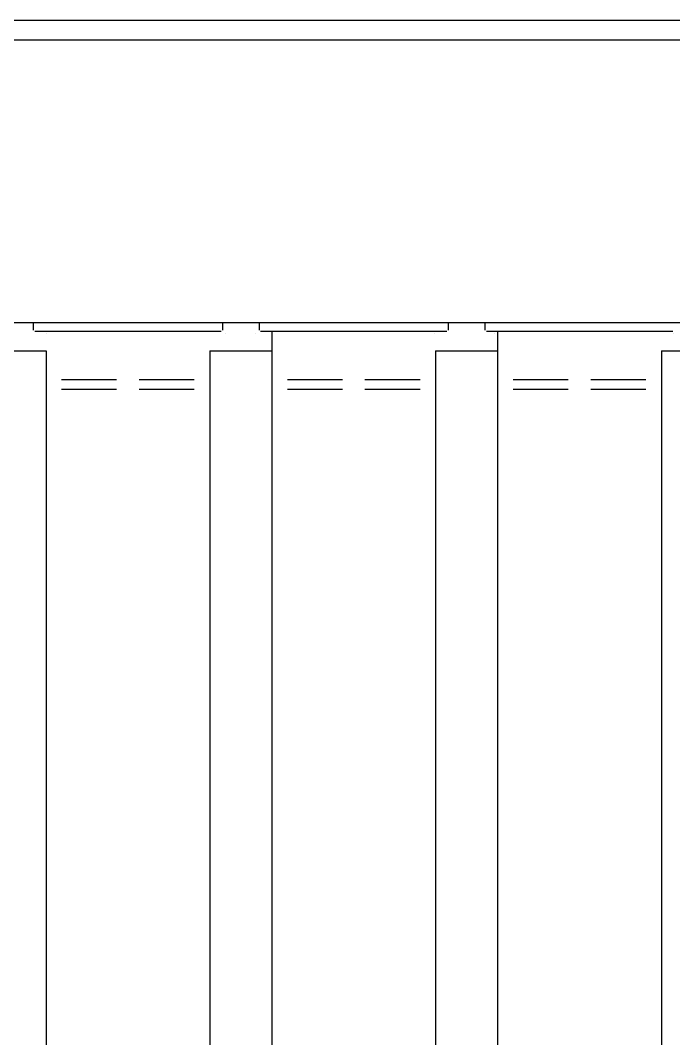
# Model space of a CAD drawing. Extents: x -84241 to 2571207, y -257021 to 1687411.
# Drawn here: x 35554.7 to 35786.2, y -12097.2 to -11736.6 of the extents above; entities that cross this region are included whole.
import ezdxf

# ---------------------------------------------------------------- set-up
doc = ezdxf.new("R2010")
doc.units = 0
doc.header["$LTSCALE"] = 1000
doc.layers.get('0').update_dxf_attribs({"linetype": 'CONTINUOUS'})
doc.layers.add('W-WSUP-EQPM', color=40, linetype='CONTINUOUS')

# ---------------------------------------------------------------- blocks, each defined once
blk = doc.blocks.new('*U359')
at = {"color": 8, "linetype": 'Continuous'}
for p, q in [((1470016.34, 3477072.33), (1468676.34, 3477072.33)), ((1470018.34, 3477065.33), (1468676.34, 3477065.33)), ((1468676.34, 3476965.33), (1469895.34, 3476965.33)), ((1469272.84, 3476965.33), (1469272.84, 3476962.63)), ((1469339.84, 3476965.33), (1469339.84, 3476962.63)), ((1469352.84, 3476965.33), (1469352.84, 3476962.63)), ((1469419.84, 3476965.33), (1469419.84, 3476962.63)), ((1469432.84, 3476965.33), (1469432.84, 3476962.63)), ((1469306.34, 3476962.13), (1469273.34, 3476962.13)), ((1469277.43, 3476961.36), (1469277.43, 3476961.36)), ((1469277.43, 3476961.36), (1469277.43, 3476961.36)), ((1469277.43, 3476961.36), (1469277.43, 3476961.36)), ((1469277.43, 3476961.36), (1469277.43, 3476961.36)), ((1469277.43, 3476961.36), (1469277.43, 3476961.36)), ((1469277.43, 3476961.36), (1469277.43, 3476961.36)), ((1469277.43, 3476961.36), (1469277.43, 3476961.36)), ((1469277.43, 3476961.36), (1469277.43, 3476961.36)), ((1469277.43, 3476961.36), (1469277.43, 3476961.36)), ((1469277.43, 3476961.36), (1469277.43, 3476961.36)), ((1469277.43, 3476961.36), (1469277.43, 3476961.36)), ((1469277.43, 3476961.36), (1469277.43, 3476961.36)), ((1469277.43, 3476961.36), (1469277.43, 3476961.36)), ((1469277.43, 3476961.36), (1469277.43, 3476961.36)), ((1469277.43, 3476961.36), (1469277.43, 3476961.36)), ((1469277.43, 3476961.36), (1469277.43, 3476961.36)), ((1469277.43, 3476961.36), (1469277.43, 3476961.36)), ((1469277.43, 3476961.36), (1469277.43, 3476961.36)), ((1469277.43, 3476961.36), (1469277.43, 3476961.36)), ((1469277.43, 3476961.36), (1469277.43, 3476961.36)), ((1469277.43, 3476961.36), (1469277.43, 3476961.36)), ((1469277.43, 3476961.36), (1469277.43, 3476961.36)), ((1469277.43, 3476961.36), (1469277.43, 3476961.36)), ((1469277.43, 3476961.36), (1469277.43, 3476961.36)), ((1469277.43, 3476961.36), (1469277.43, 3476961.36)), ((1469277.43, 3476961.36), (1469277.43, 3476961.36)), ((1469277.43, 3476961.36), (1469277.43, 3476961.36)), ((1469277.43, 3476961.36), (1469277.43, 3476961.36)), ((1469277.43, 3476961.36), (1469277.43, 3476961.36)), ((1469277.43, 3476961.36), (1469277.43, 3476961.36)), ((1469277.43, 3476961.36), (1469277.43, 3476961.36)), ((1469277.43, 3476961.36), (1469277.43, 3476961.36)), ((1469277.43, 3476961.36), (1469277.43, 3476961.36)), ((1469277.43, 3476961.36), (1469277.43, 3476961.36)), ((1469277.43, 3476961.36), (1469277.43, 3476961.36)), ((1469277.43, 3476961.36), (1469277.43, 3476961.36)), ((1469277.43, 3476961.36), (1469277.43, 3476961.36)), ((1469277.43, 3476961.36), (1469277.43, 3476961.36)), ((1469277.43, 3476961.36), (1469277.43, 3476961.36)), ((1469277.43, 3476961.36), (1469277.43, 3476961.36)), ((1469277.43, 3476961.36), (1469277.43, 3476961.36)), ((1469277.43, 3476961.36), (1469277.43, 3476961.36)), ((1469277.43, 3476961.36), (1469277.43, 3476961.36)), ((1469277.43, 3476961.36), (1469277.43, 3476961.36)), ((1469277.43, 3476961.36), (1469277.43, 3476961.36)), ((1469277.43, 3476961.36), (1469277.43, 3476961.36)), ((1469277.43, 3476961.36), (1469277.43, 3476961.36)), ((1469277.43, 3476961.36), (1469277.43, 3476961.36)), ((1469277.43, 3476961.36), (1469277.43, 3476961.36)), ((1469277.43, 3476961.36), (1469277.43, 3476961.36)), ((1469277.43, 3476961.36), (1469277.43, 3476961.36)), ((1469277.43, 3476961.36), (1469277.43, 3476961.36)), ((1469277.43, 3476961.36), (1469277.43, 3476961.36)), ((1469277.43, 3476961.36), (1469277.43, 3476961.36)), ((1469277.43, 3476961.36), (1469277.43, 3476961.36)), ((1469277.43, 3476961.36), (1469277.43, 3476961.36)), ((1469277.43, 3476961.36), (1469277.43, 3476961.36)), ((1469277.43, 3476961.36), (1469277.43, 3476961.36)), ((1469277.43, 3476961.36), (1469277.43, 3476961.36)), ((1469277.43, 3476961.36), (1469277.43, 3476961.36)), ((1469277.43, 3476961.36), (1469277.43, 3476961.36)), ((1469277.43, 3476961.36), (1469277.43, 3476961.36)), ((1469277.43, 3476961.36), (1469277.43, 3476961.36)), ((1469277.43, 3476961.36), (1469277.43, 3476961.36)), ((1469277.43, 3476961.36), (1469277.43, 3476961.36)), ((1469277.43, 3476961.36), (1469277.43, 3476961.36)), ((1469277.43, 3476961.36), (1469277.43, 3476961.36)), ((1469277.43, 3476961.36), (1469277.43, 3476961.36)), ((1469277.43, 3476961.36), (1469277.43, 3476961.36)), ((1469277.43, 3476961.36), (1469277.43, 3476961.36)), ((1469277.43, 3476961.36), (1469277.43, 3476961.36)), ((1469277.43, 3476961.36), (1469277.43, 3476961.36)), ((1469277.43, 3476961.36), (1469277.43, 3476961.36)), ((1469277.43, 3476961.36), (1469277.43, 3476961.36)), ((1469277.43, 3476961.36), (1469277.43, 3476961.36)), ((1469277.43, 3476961.36), (1469277.43, 3476961.36)), ((1469277.43, 3476961.36), (1469277.43, 3476961.36)), ((1469277.43, 3476961.36), (1469277.43, 3476961.36)), ((1469277.43, 3476961.36), (1469277.43, 3476961.36)), ((1469277.43, 3476961.36), (1469277.43, 3476961.36)), ((1469277.43, 3476961.36), (1469277.43, 3476961.36)), ((1469277.43, 3476961.36), (1469277.43, 3476961.36)), ((1469277.43, 3476961.36), (1469277.43, 3476961.36)), ((1469277.43, 3476961.36), (1469277.43, 3476961.36)), ((1469277.43, 3476961.36), (1469277.43, 3476961.36)), ((1469277.43, 3476961.36), (1469277.43, 3476961.36)), ((1469277.43, 3476961.36), (1469277.43, 3476961.36)), ((1469277.43, 3476961.36), (1469277.43, 3476961.36)), ((1469277.43, 3476961.36), (1469277.43, 3476961.36)), ((1469277.43, 3476961.36), (1469277.43, 3476961.36)), ((1469277.43, 3476961.36), (1469277.43, 3476961.36)), ((1469277.43, 3476961.36), (1469277.43, 3476961.36)), ((1469277.43, 3476961.36), (1469277.43, 3476961.36)), ((1469277.43, 3476961.36), (1469277.43, 3476961.36)), ((1469277.43, 3476961.36), (1469277.43, 3476961.36)), ((1469277.43, 3476961.36), (1469277.43, 3476961.36)), ((1469277.43, 3476961.36), (1469277.43, 3476961.36)), ((1469277.43, 3476961.36), (1469277.43, 3476961.36)), ((1469277.43, 3476961.36), (1469277.43, 3476961.36)), ((1469277.43, 3476961.36), (1469277.43, 3476961.36)), ((1469277.43, 3476961.36), (1469277.43, 3476961.36)), ((1469277.43, 3476961.36), (1469277.43, 3476961.36)), ((1469277.43, 3476961.36), (1469277.43, 3476961.36)), ((1469277.43, 3476961.36), (1469277.43, 3476961.36)), ((1469277.43, 3476961.36), (1469277.43, 3476961.36)), ((1469277.43, 3476961.36), (1469277.43, 3476961.36)), ((1469277.43, 3476961.36), (1469277.43, 3476961.36)), ((1469277.43, 3476961.36), (1469277.43, 3476961.36)), ((1469277.43, 3476961.36), (1469277.43, 3476961.36)), ((1469277.43, 3476961.36), (1469277.43, 3476961.36)), ((1469277.43, 3476961.36), (1469277.43, 3476961.36)), ((1469277.43, 3476961.36), (1469277.43, 3476961.36)), ((1469277.43, 3476961.36), (1469277.43, 3476961.36)), ((1469277.43, 3476961.36), (1469277.43, 3476961.36)), ((1469277.43, 3476961.36), (1469277.43, 3476961.36)), ((1469277.43, 3476961.36), (1469277.43, 3476961.36)), ((1469277.43, 3476961.36), (1469277.43, 3476961.36)), ((1469277.43, 3476961.36), (1469277.43, 3476961.36)), ((1469277.43, 3476961.36), (1469277.43, 3476961.36)), ((1469277.43, 3476961.36), (1469277.43, 3476961.36)), ((1469277.43, 3476961.36), (1469277.43, 3476961.36)), ((1469277.43, 3476961.36), (1469277.43, 3476961.36)), ((1469277.43, 3476961.36), (1469277.43, 3476961.36)), ((1469277.43, 3476961.36), (1469277.43, 3476961.36)), ((1469277.43, 3476961.36), (1469277.43, 3476961.36)), ((1469277.43, 3476961.36), (1469277.43, 3476961.36)), ((1469277.43, 3476961.36), (1469277.43, 3476961.36)), ((1469277.43, 3476961.36), (1469277.43, 3476961.36)), ((1469339.34, 3476962.13), (1469306.34, 3476962.13)), ((1469340.89, 3476961.36), (1469340.89, 3476961.36)), ((1469340.89, 3476961.36), (1469340.89, 3476961.36)), ((1469340.89, 3476961.36), (1469340.89, 3476961.36)), ((1469340.89, 3476961.36), (1469340.89, 3476961.36)), ((1469340.89, 3476961.36), (1469340.89, 3476961.36)), ((1469340.89, 3476961.36), (1469340.89, 3476961.36)), ((1469340.89, 3476961.36), (1469340.89, 3476961.36)), ((1469340.89, 3476961.36), (1469340.89, 3476961.36)), ((1469340.89, 3476961.36), (1469340.89, 3476961.36)), ((1469340.89, 3476961.36), (1469340.89, 3476961.36)), ((1469340.89, 3476961.36), (1469340.89, 3476961.36)), ((1469340.89, 3476961.36), (1469340.89, 3476961.36)), ((1469340.89, 3476961.36), (1469340.89, 3476961.36)), ((1469340.89, 3476961.36), (1469340.89, 3476961.36)), ((1469340.89, 3476961.36), (1469340.89, 3476961.36)), ((1469340.89, 3476961.36), (1469340.89, 3476961.36)), ((1469340.89, 3476961.36), (1469340.89, 3476961.36)), ((1469340.89, 3476961.36), (1469340.89, 3476961.36)), ((1469340.89, 3476961.36), (1469340.89, 3476961.36)), ((1469340.89, 3476961.36), (1469340.89, 3476961.36)), ((1469340.89, 3476961.36), (1469340.89, 3476961.36)), ((1469340.89, 3476961.36), (1469340.89, 3476961.36)), ((1469340.89, 3476961.36), (1469340.89, 3476961.36)), ((1469340.89, 3476961.36), (1469340.89, 3476961.36)), ((1469340.89, 3476961.36), (1469340.89, 3476961.36)), ((1469340.89, 3476961.36), (1469340.89, 3476961.36)), ((1469340.89, 3476961.36), (1469340.89, 3476961.36)), ((1469340.89, 3476961.36), (1469340.89, 3476961.36)), ((1469340.89, 3476961.36), (1469340.89, 3476961.36)), ((1469340.89, 3476961.36), (1469340.89, 3476961.36)), ((1469340.89, 3476961.36), (1469340.89, 3476961.36)), ((1469340.89, 3476961.36), (1469340.89, 3476961.36)), ((1469340.89, 3476961.36), (1469340.89, 3476961.36)), ((1469340.89, 3476961.36), (1469340.89, 3476961.36)), ((1469340.89, 3476961.36), (1469340.89, 3476961.36)), ((1469340.89, 3476961.36), (1469340.89, 3476961.36)), ((1469340.89, 3476961.36), (1469340.89, 3476961.36)), ((1469340.89, 3476961.36), (1469340.89, 3476961.36)), ((1469340.89, 3476961.36), (1469340.89, 3476961.36)), ((1469340.89, 3476961.36), (1469340.89, 3476961.36)), ((1469340.89, 3476961.36), (1469340.89, 3476961.36)), ((1469340.89, 3476961.36), (1469340.89, 3476961.36)), ((1469340.89, 3476961.36), (1469340.89, 3476961.36)), ((1469340.89, 3476961.36), (1469340.89, 3476961.36)), ((1469340.89, 3476961.36), (1469340.89, 3476961.36)), ((1469340.89, 3476961.36), (1469340.89, 3476961.36)), ((1469340.89, 3476961.36), (1469340.89, 3476961.36)), ((1469340.89, 3476961.36), (1469340.89, 3476961.36)), ((1469340.89, 3476961.36), (1469340.89, 3476961.36)), ((1469340.89, 3476961.36), (1469340.89, 3476961.36)), ((1469340.89, 3476961.36), (1469340.89, 3476961.36)), ((1469340.89, 3476961.36), (1469340.89, 3476961.36)), ((1469340.89, 3476961.36), (1469340.89, 3476961.36)), ((1469340.89, 3476961.36), (1469340.89, 3476961.36)), ((1469340.89, 3476961.36), (1469340.89, 3476961.36)), ((1469340.89, 3476961.36), (1469340.89, 3476961.36)), ((1469340.89, 3476961.36), (1469340.89, 3476961.36)), ((1469340.89, 3476961.36), (1469340.89, 3476961.36)), ((1469340.89, 3476961.36), (1469340.89, 3476961.36)), ((1469340.89, 3476961.36), (1469340.89, 3476961.36)), ((1469340.89, 3476961.36), (1469340.89, 3476961.36)), ((1469340.89, 3476961.36), (1469340.89, 3476961.36)), ((1469340.89, 3476961.36), (1469340.89, 3476961.36)), ((1469340.89, 3476961.36), (1469340.89, 3476961.36)), ((1469340.89, 3476961.36), (1469340.89, 3476961.36)), ((1469340.89, 3476961.36), (1469340.89, 3476961.36)), ((1469340.89, 3476961.36), (1469340.89, 3476961.36)), ((1469340.89, 3476961.36), (1469340.89, 3476961.36)), ((1469340.89, 3476961.36), (1469340.89, 3476961.36)), ((1469340.89, 3476961.36), (1469340.89, 3476961.36)), ((1469340.89, 3476961.36), (1469340.89, 3476961.36)), ((1469340.89, 3476961.36), (1469340.89, 3476961.36)), ((1469340.89, 3476961.36), (1469340.89, 3476961.36)), ((1469340.89, 3476961.36), (1469340.89, 3476961.36)), ((1469340.89, 3476961.36), (1469340.89, 3476961.36)), ((1469340.89, 3476961.36), (1469340.89, 3476961.36)), ((1469340.89, 3476961.36), (1469340.89, 3476961.36)), ((1469340.89, 3476961.36), (1469340.89, 3476961.36)), ((1469340.89, 3476961.36), (1469340.89, 3476961.36)), ((1469340.89, 3476961.36), (1469340.89, 3476961.36)), ((1469340.89, 3476961.36), (1469340.89, 3476961.36)), ((1469340.89, 3476961.36), (1469340.89, 3476961.36)), ((1469340.89, 3476961.36), (1469340.89, 3476961.36)), ((1469340.89, 3476961.36), (1469340.89, 3476961.36)), ((1469340.89, 3476961.36), (1469340.89, 3476961.36)), ((1469340.89, 3476961.36), (1469340.89, 3476961.36)), ((1469340.89, 3476961.36), (1469340.89, 3476961.36)), ((1469340.89, 3476961.36), (1469340.89, 3476961.36)), ((1469340.89, 3476961.36), (1469340.89, 3476961.36)), ((1469340.89, 3476961.36), (1469340.89, 3476961.36)), ((1469340.89, 3476961.36), (1469340.89, 3476961.36)), ((1469340.89, 3476961.36), (1469340.89, 3476961.36)), ((1469340.89, 3476961.36), (1469340.89, 3476961.36)), ((1469340.89, 3476961.36), (1469340.89, 3476961.36)), ((1469340.89, 3476961.36), (1469340.89, 3476961.36)), ((1469340.89, 3476961.36), (1469340.89, 3476961.36)), ((1469340.89, 3476961.36), (1469340.89, 3476961.36)), ((1469340.89, 3476961.36), (1469340.89, 3476961.36)), ((1469340.89, 3476961.36), (1469340.89, 3476961.36)), ((1469340.89, 3476961.36), (1469340.89, 3476961.36)), ((1469340.89, 3476961.36), (1469340.89, 3476961.36)), ((1469340.89, 3476961.36), (1469340.89, 3476961.36)), ((1469340.89, 3476961.36), (1469340.89, 3476961.36)), ((1469340.89, 3476961.36), (1469340.89, 3476961.36)), ((1469340.89, 3476961.36), (1469340.89, 3476961.36)), ((1469340.89, 3476961.36), (1469340.89, 3476961.36)), ((1469340.89, 3476961.36), (1469340.89, 3476961.36)), ((1469340.89, 3476961.36), (1469340.89, 3476961.36)), ((1469340.89, 3476961.36), (1469340.89, 3476961.36)), ((1469340.89, 3476961.36), (1469340.89, 3476961.36)), ((1469340.89, 3476961.36), (1469340.89, 3476961.36)), ((1469340.89, 3476961.36), (1469340.89, 3476961.36)), ((1469340.89, 3476961.36), (1469340.89, 3476961.36)), ((1469340.89, 3476961.36), (1469340.89, 3476961.36)), ((1469340.89, 3476961.36), (1469340.89, 3476961.36)), ((1469340.89, 3476961.36), (1469340.89, 3476961.36)), ((1469340.89, 3476961.36), (1469340.89, 3476961.36)), ((1469340.89, 3476961.36), (1469340.89, 3476961.36)), ((1469340.89, 3476961.36), (1469340.89, 3476961.36)), ((1469340.89, 3476961.36), (1469340.89, 3476961.36)), ((1469340.89, 3476961.36), (1469340.89, 3476961.36)), ((1469340.89, 3476961.36), (1469340.89, 3476961.36)), ((1469340.89, 3476961.36), (1469340.89, 3476961.36)), ((1469340.89, 3476961.36), (1469340.89, 3476961.36)), ((1469340.89, 3476961.36), (1469340.89, 3476961.36)), ((1469340.89, 3476961.36), (1469340.89, 3476961.36)), ((1469340.89, 3476961.36), (1469340.89, 3476961.36)), ((1469340.89, 3476961.36), (1469340.89, 3476961.36)), ((1469351.47, 3476961.36), (1469351.47, 3476961.36)), ((1469351.47, 3476961.36), (1469351.47, 3476961.36)), ((1469351.47, 3476961.36), (1469351.47, 3476961.36)), ((1469351.47, 3476961.36), (1469351.47, 3476961.36)), ((1469351.47, 3476961.36), (1469351.47, 3476961.36)), ((1469351.47, 3476961.36), (1469351.47, 3476961.36)), ((1469351.47, 3476961.36), (1469351.47, 3476961.36)), ((1469351.47, 3476961.36), (1469351.47, 3476961.36)), ((1469351.47, 3476961.36), (1469351.47, 3476961.36)), ((1469351.47, 3476961.36), (1469351.47, 3476961.36)), ((1469351.47, 3476961.36), (1469351.47, 3476961.36)), ((1469351.47, 3476961.36), (1469351.47, 3476961.36)), ((1469351.47, 3476961.36), (1469351.47, 3476961.36)), ((1469351.47, 3476961.36), (1469351.47, 3476961.36)), ((1469351.47, 3476961.36), (1469351.47, 3476961.36)), ((1469351.47, 3476961.36), (1469351.47, 3476961.36)), ((1469351.47, 3476961.36), (1469351.47, 3476961.36)), ((1469351.47, 3476961.36), (1469351.47, 3476961.36)), ((1469351.47, 3476961.36), (1469351.47, 3476961.36)), ((1469351.47, 3476961.36), (1469351.47, 3476961.36)), ((1469351.47, 3476961.36), (1469351.47, 3476961.36)), ((1469351.47, 3476961.36), (1469351.47, 3476961.36)), ((1469351.47, 3476961.36), (1469351.47, 3476961.36)), ((1469351.47, 3476961.36), (1469351.47, 3476961.36)), ((1469351.47, 3476961.36), (1469351.47, 3476961.36)), ((1469351.47, 3476961.36), (1469351.47, 3476961.36)), ((1469351.47, 3476961.36), (1469351.47, 3476961.36)), ((1469351.47, 3476961.36), (1469351.47, 3476961.36)), ((1469351.47, 3476961.36), (1469351.47, 3476961.36)), ((1469351.47, 3476961.36), (1469351.47, 3476961.36)), ((1469351.47, 3476961.36), (1469351.47, 3476961.36)), ((1469351.47, 3476961.36), (1469351.47, 3476961.36)), ((1469351.47, 3476961.36), (1469351.47, 3476961.36)), ((1469351.47, 3476961.36), (1469351.47, 3476961.36)), ((1469351.47, 3476961.36), (1469351.47, 3476961.36)), ((1469351.47, 3476961.36), (1469351.47, 3476961.36)), ((1469351.47, 3476961.36), (1469351.47, 3476961.36)), ((1469351.47, 3476961.36), (1469351.47, 3476961.36)), ((1469351.47, 3476961.36), (1469351.47, 3476961.36)), ((1469351.47, 3476961.36), (1469351.47, 3476961.36)), ((1469351.47, 3476961.36), (1469351.47, 3476961.36)), ((1469351.47, 3476961.36), (1469351.47, 3476961.36)), ((1469351.47, 3476961.36), (1469351.47, 3476961.36)), ((1469351.47, 3476961.36), (1469351.47, 3476961.36)), ((1469351.47, 3476961.36), (1469351.47, 3476961.36)), ((1469351.47, 3476961.36), (1469351.47, 3476961.36)), ((1469351.47, 3476961.36), (1469351.47, 3476961.36)), ((1469351.47, 3476961.36), (1469351.47, 3476961.36)), ((1469351.47, 3476961.36), (1469351.47, 3476961.36)), ((1469351.47, 3476961.36), (1469351.47, 3476961.36)), ((1469351.47, 3476961.36), (1469351.47, 3476961.36)), ((1469351.47, 3476961.36), (1469351.47, 3476961.36)), ((1469351.47, 3476961.36), (1469351.47, 3476961.36)), ((1469351.47, 3476961.36), (1469351.47, 3476961.36)), ((1469351.47, 3476961.36), (1469351.47, 3476961.36)), ((1469351.47, 3476961.36), (1469351.47, 3476961.36)), ((1469351.47, 3476961.36), (1469351.47, 3476961.36)), ((1469351.47, 3476961.36), (1469351.47, 3476961.36)), ((1469351.47, 3476961.36), (1469351.47, 3476961.36)), ((1469351.47, 3476961.36), (1469351.47, 3476961.36)), ((1469351.47, 3476961.36), (1469351.47, 3476961.36)), ((1469351.47, 3476961.36), (1469351.47, 3476961.36)), ((1469351.47, 3476961.36), (1469351.47, 3476961.36)), ((1469351.47, 3476961.36), (1469351.47, 3476961.36)), ((1469351.47, 3476961.36), (1469351.47, 3476961.36)), ((1469351.47, 3476961.36), (1469351.47, 3476961.36)), ((1469351.47, 3476961.36), (1469351.47, 3476961.36)), ((1469351.47, 3476961.36), (1469351.47, 3476961.36)), ((1469351.47, 3476961.36), (1469351.47, 3476961.36)), ((1469351.47, 3476961.36), (1469351.47, 3476961.36)), ((1469351.47, 3476961.36), (1469351.47, 3476961.36)), ((1469351.47, 3476961.36), (1469351.47, 3476961.36)), ((1469351.47, 3476961.36), (1469351.47, 3476961.36)), ((1469351.47, 3476961.36), (1469351.47, 3476961.36)), ((1469351.47, 3476961.36), (1469351.47, 3476961.36)), ((1469351.47, 3476961.36), (1469351.47, 3476961.36)), ((1469351.47, 3476961.36), (1469351.47, 3476961.36)), ((1469351.47, 3476961.36), (1469351.47, 3476961.36)), ((1469351.47, 3476961.36), (1469351.47, 3476961.36)), ((1469351.47, 3476961.36), (1469351.47, 3476961.36)), ((1469351.47, 3476961.36), (1469351.47, 3476961.36)), ((1469351.47, 3476961.36), (1469351.47, 3476961.36)), ((1469351.47, 3476961.36), (1469351.47, 3476961.36)), ((1469351.47, 3476961.36), (1469351.47, 3476961.36)), ((1469351.47, 3476961.36), (1469351.47, 3476961.36)), ((1469351.47, 3476961.36), (1469351.47, 3476961.36)), ((1469351.47, 3476961.36), (1469351.47, 3476961.36)), ((1469351.47, 3476961.36), (1469351.47, 3476961.36)), ((1469351.47, 3476961.36), (1469351.47, 3476961.36)), ((1469351.47, 3476961.36), (1469351.47, 3476961.36)), ((1469351.47, 3476961.36), (1469351.47, 3476961.36)), ((1469351.47, 3476961.36), (1469351.47, 3476961.36)), ((1469351.47, 3476961.36), (1469351.47, 3476961.36)), ((1469351.47, 3476961.36), (1469351.47, 3476961.36)), ((1469351.47, 3476961.36), (1469351.47, 3476961.36)), ((1469351.47, 3476961.36), (1469351.47, 3476961.36)), ((1469351.47, 3476961.36), (1469351.47, 3476961.36)), ((1469351.47, 3476961.36), (1469351.47, 3476961.36)), ((1469351.47, 3476961.36), (1469351.47, 3476961.36)), ((1469351.47, 3476961.36), (1469351.47, 3476961.36)), ((1469351.47, 3476961.36), (1469351.47, 3476961.36)), ((1469351.47, 3476961.36), (1469351.47, 3476961.36)), ((1469351.47, 3476961.36), (1469351.47, 3476961.36)), ((1469351.47, 3476961.36), (1469351.47, 3476961.36)), ((1469351.47, 3476961.36), (1469351.47, 3476961.36)), ((1469351.47, 3476961.36), (1469351.47, 3476961.36)), ((1469351.47, 3476961.36), (1469351.47, 3476961.36)), ((1469351.47, 3476961.36), (1469351.47, 3476961.36)), ((1469351.47, 3476961.36), (1469351.47, 3476961.36)), ((1469351.47, 3476961.36), (1469351.47, 3476961.36)), ((1469351.47, 3476961.36), (1469351.47, 3476961.36)), ((1469351.47, 3476961.36), (1469351.47, 3476961.36)), ((1469351.47, 3476961.36), (1469351.47, 3476961.36)), ((1469351.47, 3476961.36), (1469351.47, 3476961.36)), ((1469351.47, 3476961.36), (1469351.47, 3476961.36)), ((1469351.47, 3476961.36), (1469351.47, 3476961.36)), ((1469351.47, 3476961.36), (1469351.47, 3476961.36)), ((1469351.47, 3476961.36), (1469351.47, 3476961.36)), ((1469351.47, 3476961.36), (1469351.47, 3476961.36)), ((1469351.47, 3476961.36), (1469351.47, 3476961.36)), ((1469351.47, 3476961.36), (1469351.47, 3476961.36)), ((1469351.47, 3476961.36), (1469351.47, 3476961.36)), ((1469351.47, 3476961.36), (1469351.47, 3476961.36)), ((1469351.47, 3476961.36), (1469351.47, 3476961.36)), ((1469351.47, 3476961.36), (1469351.47, 3476961.36)), ((1469351.47, 3476961.36), (1469351.47, 3476961.36)), ((1469351.47, 3476961.36), (1469351.47, 3476961.36)), ((1469351.47, 3476961.36), (1469351.47, 3476961.36)), ((1469386.34, 3476962.13), (1469353.34, 3476962.13)), ((1469357.34, 3476962.13), (1469357.34, 3475194.49)), ((1469419.34, 3476962.13), (1469386.34, 3476962.13)), ((1469414.92, 3476961.36), (1469414.92, 3476961.36)), ((1469414.92, 3476961.36), (1469414.92, 3476961.36)), ((1469414.92, 3476961.36), (1469414.92, 3476961.36)), ((1469414.92, 3476961.36), (1469414.92, 3476961.36)), ((1469414.92, 3476961.36), (1469414.92, 3476961.36)), ((1469414.92, 3476961.36), (1469414.92, 3476961.36)), ((1469414.92, 3476961.36), (1469414.92, 3476961.36)), ((1469414.92, 3476961.36), (1469414.92, 3476961.36)), ((1469414.92, 3476961.36), (1469414.92, 3476961.36)), ((1469414.92, 3476961.36), (1469414.92, 3476961.36)), ((1469414.92, 3476961.36), (1469414.92, 3476961.36)), ((1469414.92, 3476961.36), (1469414.92, 3476961.36)), ((1469414.92, 3476961.36), (1469414.92, 3476961.36)), ((1469414.92, 3476961.36), (1469414.92, 3476961.36)), ((1469414.92, 3476961.36), (1469414.92, 3476961.36)), ((1469414.92, 3476961.36), (1469414.92, 3476961.36)), ((1469414.92, 3476961.36), (1469414.92, 3476961.36)), ((1469414.92, 3476961.36), (1469414.92, 3476961.36)), ((1469414.92, 3476961.36), (1469414.92, 3476961.36)), ((1469414.92, 3476961.36), (1469414.92, 3476961.36)), ((1469414.92, 3476961.36), (1469414.92, 3476961.36)), ((1469414.92, 3476961.36), (1469414.92, 3476961.36)), ((1469414.92, 3476961.36), (1469414.92, 3476961.36)), ((1469414.92, 3476961.36), (1469414.92, 3476961.36)), ((1469414.92, 3476961.36), (1469414.92, 3476961.36)), ((1469414.92, 3476961.36), (1469414.92, 3476961.36)), ((1469414.92, 3476961.36), (1469414.92, 3476961.36)), ((1469414.92, 3476961.36), (1469414.92, 3476961.36)), ((1469414.92, 3476961.36), (1469414.92, 3476961.36)), ((1469414.92, 3476961.36), (1469414.92, 3476961.36)), ((1469414.92, 3476961.36), (1469414.92, 3476961.36)), ((1469414.92, 3476961.36), (1469414.92, 3476961.36)), ((1469414.92, 3476961.36), (1469414.92, 3476961.36)), ((1469414.92, 3476961.36), (1469414.92, 3476961.36)), ((1469414.92, 3476961.36), (1469414.92, 3476961.36)), ((1469414.92, 3476961.36), (1469414.92, 3476961.36)), ((1469414.92, 3476961.36), (1469414.92, 3476961.36)), ((1469414.92, 3476961.36), (1469414.92, 3476961.36)), ((1469414.92, 3476961.36), (1469414.92, 3476961.36)), ((1469414.92, 3476961.36), (1469414.92, 3476961.36)), ((1469414.92, 3476961.36), (1469414.92, 3476961.36)), ((1469414.92, 3476961.36), (1469414.92, 3476961.36)), ((1469414.92, 3476961.36), (1469414.92, 3476961.36)), ((1469414.92, 3476961.36), (1469414.92, 3476961.36)), ((1469414.92, 3476961.36), (1469414.92, 3476961.36)), ((1469414.92, 3476961.36), (1469414.92, 3476961.36)), ((1469414.92, 3476961.36), (1469414.92, 3476961.36)), ((1469414.92, 3476961.36), (1469414.92, 3476961.36)), ((1469414.92, 3476961.36), (1469414.92, 3476961.36)), ((1469414.92, 3476961.36), (1469414.92, 3476961.36)), ((1469414.92, 3476961.36), (1469414.92, 3476961.36)), ((1469414.92, 3476961.36), (1469414.92, 3476961.36)), ((1469414.92, 3476961.36), (1469414.92, 3476961.36)), ((1469414.92, 3476961.36), (1469414.92, 3476961.36)), ((1469414.92, 3476961.36), (1469414.92, 3476961.36)), ((1469414.92, 3476961.36), (1469414.92, 3476961.36)), ((1469414.92, 3476961.36), (1469414.92, 3476961.36)), ((1469414.92, 3476961.36), (1469414.92, 3476961.36)), ((1469414.92, 3476961.36), (1469414.92, 3476961.36)), ((1469414.92, 3476961.36), (1469414.92, 3476961.36)), ((1469414.92, 3476961.36), (1469414.92, 3476961.36)), ((1469414.92, 3476961.36), (1469414.92, 3476961.36)), ((1469414.92, 3476961.36), (1469414.92, 3476961.36)), ((1469414.92, 3476961.36), (1469414.92, 3476961.36)), ((1469414.92, 3476961.36), (1469414.92, 3476961.36)), ((1469414.92, 3476961.36), (1469414.92, 3476961.36)), ((1469414.92, 3476961.36), (1469414.92, 3476961.36)), ((1469414.92, 3476961.36), (1469414.92, 3476961.36)), ((1469414.92, 3476961.36), (1469414.92, 3476961.36)), ((1469414.92, 3476961.36), (1469414.92, 3476961.36)), ((1469414.92, 3476961.36), (1469414.92, 3476961.36)), ((1469414.92, 3476961.36), (1469414.92, 3476961.36)), ((1469414.92, 3476961.36), (1469414.92, 3476961.36)), ((1469414.92, 3476961.36), (1469414.92, 3476961.36)), ((1469414.92, 3476961.36), (1469414.92, 3476961.36)), ((1469414.92, 3476961.36), (1469414.92, 3476961.36)), ((1469414.92, 3476961.36), (1469414.92, 3476961.36)), ((1469414.92, 3476961.36), (1469414.92, 3476961.36)), ((1469414.92, 3476961.36), (1469414.92, 3476961.36)), ((1469414.92, 3476961.36), (1469414.92, 3476961.36)), ((1469414.92, 3476961.36), (1469414.92, 3476961.36)), ((1469414.92, 3476961.36), (1469414.92, 3476961.36)), ((1469414.92, 3476961.36), (1469414.92, 3476961.36)), ((1469414.92, 3476961.36), (1469414.92, 3476961.36)), ((1469414.92, 3476961.36), (1469414.92, 3476961.36)), ((1469414.92, 3476961.36), (1469414.92, 3476961.36)), ((1469414.92, 3476961.36), (1469414.92, 3476961.36)), ((1469414.92, 3476961.36), (1469414.92, 3476961.36)), ((1469414.92, 3476961.36), (1469414.92, 3476961.36)), ((1469414.92, 3476961.36), (1469414.92, 3476961.36)), ((1469414.92, 3476961.36), (1469414.92, 3476961.36)), ((1469414.92, 3476961.36), (1469414.92, 3476961.36)), ((1469414.92, 3476961.36), (1469414.92, 3476961.36)), ((1469414.92, 3476961.36), (1469414.92, 3476961.36)), ((1469414.92, 3476961.36), (1469414.92, 3476961.36)), ((1469414.92, 3476961.36), (1469414.92, 3476961.36)), ((1469414.92, 3476961.36), (1469414.92, 3476961.36)), ((1469414.92, 3476961.36), (1469414.92, 3476961.36)), ((1469414.92, 3476961.36), (1469414.92, 3476961.36)), ((1469414.92, 3476961.36), (1469414.92, 3476961.36)), ((1469414.92, 3476961.36), (1469414.92, 3476961.36)), ((1469414.92, 3476961.36), (1469414.92, 3476961.36)), ((1469414.92, 3476961.36), (1469414.92, 3476961.36)), ((1469414.92, 3476961.36), (1469414.92, 3476961.36)), ((1469414.92, 3476961.36), (1469414.92, 3476961.36)), ((1469414.92, 3476961.36), (1469414.92, 3476961.36)), ((1469414.92, 3476961.36), (1469414.92, 3476961.36)), ((1469414.92, 3476961.36), (1469414.92, 3476961.36)), ((1469414.92, 3476961.36), (1469414.92, 3476961.36)), ((1469414.92, 3476961.36), (1469414.92, 3476961.36)), ((1469414.92, 3476961.36), (1469414.92, 3476961.36)), ((1469414.92, 3476961.36), (1469414.92, 3476961.36)), ((1469414.92, 3476961.36), (1469414.92, 3476961.36)), ((1469414.92, 3476961.36), (1469414.92, 3476961.36)), ((1469414.92, 3476961.36), (1469414.92, 3476961.36)), ((1469414.92, 3476961.36), (1469414.92, 3476961.36)), ((1469414.92, 3476961.36), (1469414.92, 3476961.36)), ((1469414.92, 3476961.36), (1469414.92, 3476961.36)), ((1469414.92, 3476961.36), (1469414.92, 3476961.36)), ((1469414.92, 3476961.36), (1469414.92, 3476961.36)), ((1469414.92, 3476961.36), (1469414.92, 3476961.36)), ((1469414.92, 3476961.36), (1469414.92, 3476961.36)), ((1469414.92, 3476961.36), (1469414.92, 3476961.36)), ((1469414.92, 3476961.36), (1469414.92, 3476961.36)), ((1469414.92, 3476961.36), (1469414.92, 3476961.36)), ((1469414.92, 3476961.36), (1469414.92, 3476961.36)), ((1469414.92, 3476961.36), (1469414.92, 3476961.36)), ((1469414.92, 3476961.36), (1469414.92, 3476961.36)), ((1469466.34, 3476962.13), (1469433.34, 3476962.13)), ((1469436.07, 3476961.36), (1469436.07, 3476961.36)), ((1469436.07, 3476961.36), (1469436.07, 3476961.36)), ((1469436.07, 3476961.36), (1469436.07, 3476961.36)), ((1469436.07, 3476961.36), (1469436.07, 3476961.36)), ((1469436.07, 3476961.36), (1469436.07, 3476961.36)), ((1469436.07, 3476961.36), (1469436.07, 3476961.36)), ((1469436.07, 3476961.36), (1469436.07, 3476961.36)), ((1469436.07, 3476961.36), (1469436.07, 3476961.36)), ((1469436.07, 3476961.36), (1469436.07, 3476961.36)), ((1469436.07, 3476961.36), (1469436.07, 3476961.36)), ((1469436.07, 3476961.36), (1469436.07, 3476961.36)), ((1469436.07, 3476961.36), (1469436.07, 3476961.36)), ((1469436.07, 3476961.36), (1469436.07, 3476961.36)), ((1469436.07, 3476961.36), (1469436.07, 3476961.36)), ((1469436.07, 3476961.36), (1469436.07, 3476961.36)), ((1469436.07, 3476961.36), (1469436.07, 3476961.36)), ((1469436.07, 3476961.36), (1469436.07, 3476961.36)), ((1469436.07, 3476961.36), (1469436.07, 3476961.36)), ((1469436.07, 3476961.36), (1469436.07, 3476961.36)), ((1469436.07, 3476961.36), (1469436.07, 3476961.36)), ((1469436.07, 3476961.36), (1469436.07, 3476961.36)), ((1469436.07, 3476961.36), (1469436.07, 3476961.36)), ((1469436.07, 3476961.36), (1469436.07, 3476961.36)), ((1469436.07, 3476961.36), (1469436.07, 3476961.36)), ((1469436.07, 3476961.36), (1469436.07, 3476961.36)), ((1469436.07, 3476961.36), (1469436.07, 3476961.36)), ((1469436.07, 3476961.36), (1469436.07, 3476961.36)), ((1469436.07, 3476961.36), (1469436.07, 3476961.36)), ((1469436.07, 3476961.36), (1469436.07, 3476961.36)), ((1469436.07, 3476961.36), (1469436.07, 3476961.36)), ((1469436.07, 3476961.36), (1469436.07, 3476961.36)), ((1469436.07, 3476961.36), (1469436.07, 3476961.36)), ((1469436.07, 3476961.36), (1469436.07, 3476961.36)), ((1469436.07, 3476961.36), (1469436.07, 3476961.36)), ((1469436.07, 3476961.36), (1469436.07, 3476961.36)), ((1469436.07, 3476961.36), (1469436.07, 3476961.36)), ((1469436.07, 3476961.36), (1469436.07, 3476961.36)), ((1469436.07, 3476961.36), (1469436.07, 3476961.36)), ((1469436.07, 3476961.36), (1469436.07, 3476961.36)), ((1469436.07, 3476961.36), (1469436.07, 3476961.36)), ((1469436.07, 3476961.36), (1469436.07, 3476961.36)), ((1469436.07, 3476961.36), (1469436.07, 3476961.36)), ((1469436.07, 3476961.36), (1469436.07, 3476961.36)), ((1469436.07, 3476961.36), (1469436.07, 3476961.36)), ((1469436.07, 3476961.36), (1469436.07, 3476961.36)), ((1469436.07, 3476961.36), (1469436.07, 3476961.36)), ((1469436.07, 3476961.36), (1469436.07, 3476961.36)), ((1469436.07, 3476961.36), (1469436.07, 3476961.36)), ((1469436.07, 3476961.36), (1469436.07, 3476961.36)), ((1469436.07, 3476961.36), (1469436.07, 3476961.36)), ((1469436.07, 3476961.36), (1469436.07, 3476961.36)), ((1469436.07, 3476961.36), (1469436.07, 3476961.36)), ((1469436.07, 3476961.36), (1469436.07, 3476961.36)), ((1469436.07, 3476961.36), (1469436.07, 3476961.36)), ((1469436.07, 3476961.36), (1469436.07, 3476961.36)), ((1469436.07, 3476961.36), (1469436.07, 3476961.36)), ((1469436.07, 3476961.36), (1469436.07, 3476961.36)), ((1469436.07, 3476961.36), (1469436.07, 3476961.36)), ((1469436.07, 3476961.36), (1469436.07, 3476961.36)), ((1469436.07, 3476961.36), (1469436.07, 3476961.36)), ((1469436.07, 3476961.36), (1469436.07, 3476961.36)), ((1469436.07, 3476961.36), (1469436.07, 3476961.36)), ((1469436.07, 3476961.36), (1469436.07, 3476961.36)), ((1469436.07, 3476961.36), (1469436.07, 3476961.36)), ((1469436.07, 3476961.36), (1469436.07, 3476961.36)), ((1469436.07, 3476961.36), (1469436.07, 3476961.36)), ((1469436.07, 3476961.36), (1469436.07, 3476961.36)), ((1469436.07, 3476961.36), (1469436.07, 3476961.36)), ((1469436.07, 3476961.36), (1469436.07, 3476961.36)), ((1469436.07, 3476961.36), (1469436.07, 3476961.36)), ((1469436.07, 3476961.36), (1469436.07, 3476961.36)), ((1469436.07, 3476961.36), (1469436.07, 3476961.36)), ((1469436.07, 3476961.36), (1469436.07, 3476961.36)), ((1469436.07, 3476961.36), (1469436.07, 3476961.36)), ((1469436.07, 3476961.36), (1469436.07, 3476961.36)), ((1469436.07, 3476961.36), (1469436.07, 3476961.36)), ((1469436.07, 3476961.36), (1469436.07, 3476961.36)), ((1469436.07, 3476961.36), (1469436.07, 3476961.36)), ((1469436.07, 3476961.36), (1469436.07, 3476961.36)), ((1469436.07, 3476961.36), (1469436.07, 3476961.36)), ((1469436.07, 3476961.36), (1469436.07, 3476961.36)), ((1469436.07, 3476961.36), (1469436.07, 3476961.36)), ((1469436.07, 3476961.36), (1469436.07, 3476961.36)), ((1469436.07, 3476961.36), (1469436.07, 3476961.36)), ((1469436.07, 3476961.36), (1469436.07, 3476961.36)), ((1469436.07, 3476961.36), (1469436.07, 3476961.36)), ((1469436.07, 3476961.36), (1469436.07, 3476961.36)), ((1469436.07, 3476961.36), (1469436.07, 3476961.36)), ((1469436.07, 3476961.36), (1469436.07, 3476961.36)), ((1469436.07, 3476961.36), (1469436.07, 3476961.36)), ((1469436.07, 3476961.36), (1469436.07, 3476961.36)), ((1469436.07, 3476961.36), (1469436.07, 3476961.36)), ((1469436.07, 3476961.36), (1469436.07, 3476961.36)), ((1469436.07, 3476961.36), (1469436.07, 3476961.36)), ((1469436.07, 3476961.36), (1469436.07, 3476961.36)), ((1469436.07, 3476961.36), (1469436.07, 3476961.36)), ((1469436.07, 3476961.36), (1469436.07, 3476961.36)), ((1469436.07, 3476961.36), (1469436.07, 3476961.36)), ((1469436.07, 3476961.36), (1469436.07, 3476961.36)), ((1469436.07, 3476961.36), (1469436.07, 3476961.36)), ((1469436.07, 3476961.36), (1469436.07, 3476961.36)), ((1469436.07, 3476961.36), (1469436.07, 3476961.36)), ((1469436.07, 3476961.36), (1469436.07, 3476961.36)), ((1469436.07, 3476961.36), (1469436.07, 3476961.36)), ((1469436.07, 3476961.36), (1469436.07, 3476961.36)), ((1469436.07, 3476961.36), (1469436.07, 3476961.36)), ((1469436.07, 3476961.36), (1469436.07, 3476961.36)), ((1469436.07, 3476961.36), (1469436.07, 3476961.36)), ((1469436.07, 3476961.36), (1469436.07, 3476961.36)), ((1469436.07, 3476961.36), (1469436.07, 3476961.36)), ((1469436.07, 3476961.36), (1469436.07, 3476961.36)), ((1469436.07, 3476961.36), (1469436.07, 3476961.36)), ((1469436.07, 3476961.36), (1469436.07, 3476961.36)), ((1469436.07, 3476961.36), (1469436.07, 3476961.36)), ((1469436.07, 3476961.36), (1469436.07, 3476961.36)), ((1469436.07, 3476961.36), (1469436.07, 3476961.36)), ((1469436.07, 3476961.36), (1469436.07, 3476961.36)), ((1469436.07, 3476961.36), (1469436.07, 3476961.36)), ((1469436.07, 3476961.36), (1469436.07, 3476961.36)), ((1469436.07, 3476961.36), (1469436.07, 3476961.36)), ((1469436.07, 3476961.36), (1469436.07, 3476961.36)), ((1469436.07, 3476961.36), (1469436.07, 3476961.36)), ((1469436.07, 3476961.36), (1469436.07, 3476961.36)), ((1469436.07, 3476961.36), (1469436.07, 3476961.36)), ((1469436.07, 3476961.36), (1469436.07, 3476961.36)), ((1469436.07, 3476961.36), (1469436.07, 3476961.36)), ((1469436.07, 3476961.36), (1469436.07, 3476961.36)), ((1469436.07, 3476961.36), (1469436.07, 3476961.36)), ((1469437.34, 3476962.13), (1469437.34, 3475194.49)), ((1469499.34, 3476962.13), (1469466.34, 3476962.13)), ((1469499.53, 3476961.36), (1469499.53, 3476961.36)), ((1469499.53, 3476961.36), (1469499.53, 3476961.36)), ((1469499.53, 3476961.36), (1469499.53, 3476961.36)), ((1469499.53, 3476961.36), (1469499.53, 3476961.36)), ((1469499.53, 3476961.36), (1469499.53, 3476961.36)), ((1469499.53, 3476961.36), (1469499.53, 3476961.36)), ((1469499.53, 3476961.36), (1469499.53, 3476961.36)), ((1469499.53, 3476961.36), (1469499.53, 3476961.36)), ((1469499.53, 3476961.36), (1469499.53, 3476961.36)), ((1469499.53, 3476961.36), (1469499.53, 3476961.36)), ((1469499.53, 3476961.36), (1469499.53, 3476961.36)), ((1469499.53, 3476961.36), (1469499.53, 3476961.36)), ((1469499.53, 3476961.36), (1469499.53, 3476961.36)), ((1469499.53, 3476961.36), (1469499.53, 3476961.36)), ((1469499.53, 3476961.36), (1469499.53, 3476961.36)), ((1469499.53, 3476961.36), (1469499.53, 3476961.36)), ((1469499.53, 3476961.36), (1469499.53, 3476961.36)), ((1469499.53, 3476961.36), (1469499.53, 3476961.36)), ((1469499.53, 3476961.36), (1469499.53, 3476961.36)), ((1469499.53, 3476961.36), (1469499.53, 3476961.36)), ((1469499.53, 3476961.36), (1469499.53, 3476961.36)), ((1469499.53, 3476961.36), (1469499.53, 3476961.36)), ((1469499.53, 3476961.36), (1469499.53, 3476961.36)), ((1469499.53, 3476961.36), (1469499.53, 3476961.36)), ((1469499.53, 3476961.36), (1469499.53, 3476961.36)), ((1469499.53, 3476961.36), (1469499.53, 3476961.36)), ((1469499.53, 3476961.36), (1469499.53, 3476961.36)), ((1469499.53, 3476961.36), (1469499.53, 3476961.36)), ((1469499.53, 3476961.36), (1469499.53, 3476961.36)), ((1469499.53, 3476961.36), (1469499.53, 3476961.36)), ((1469499.53, 3476961.36), (1469499.53, 3476961.36)), ((1469499.53, 3476961.36), (1469499.53, 3476961.36)), ((1469499.53, 3476961.36), (1469499.53, 3476961.36)), ((1469499.53, 3476961.36), (1469499.53, 3476961.36)), ((1469499.53, 3476961.36), (1469499.53, 3476961.36)), ((1469499.53, 3476961.36), (1469499.53, 3476961.36)), ((1469499.53, 3476961.36), (1469499.53, 3476961.36)), ((1469499.53, 3476961.36), (1469499.53, 3476961.36)), ((1469499.53, 3476961.36), (1469499.53, 3476961.36)), ((1469499.53, 3476961.36), (1469499.53, 3476961.36)), ((1469499.53, 3476961.36), (1469499.53, 3476961.36)), ((1469499.53, 3476961.36), (1469499.53, 3476961.36)), ((1469499.53, 3476961.36), (1469499.53, 3476961.36)), ((1469499.53, 3476961.36), (1469499.53, 3476961.36)), ((1469499.53, 3476961.36), (1469499.53, 3476961.36)), ((1469499.53, 3476961.36), (1469499.53, 3476961.36)), ((1469499.53, 3476961.36), (1469499.53, 3476961.36)), ((1469499.53, 3476961.36), (1469499.53, 3476961.36)), ((1469499.53, 3476961.36), (1469499.53, 3476961.36)), ((1469499.53, 3476961.36), (1469499.53, 3476961.36)), ((1469499.53, 3476961.36), (1469499.53, 3476961.36)), ((1469499.53, 3476961.36), (1469499.53, 3476961.36)), ((1469499.53, 3476961.36), (1469499.53, 3476961.36)), ((1469499.53, 3476961.36), (1469499.53, 3476961.36)), ((1469499.53, 3476961.36), (1469499.53, 3476961.36)), ((1469499.53, 3476961.36), (1469499.53, 3476961.36)), ((1469499.53, 3476961.36), (1469499.53, 3476961.36)), ((1469499.53, 3476961.36), (1469499.53, 3476961.36)), ((1469499.53, 3476961.36), (1469499.53, 3476961.36)), ((1469499.53, 3476961.36), (1469499.53, 3476961.36)), ((1469499.53, 3476961.36), (1469499.53, 3476961.36)), ((1469499.53, 3476961.36), (1469499.53, 3476961.36)), ((1469499.53, 3476961.36), (1469499.53, 3476961.36)), ((1469499.53, 3476961.36), (1469499.53, 3476961.36)), ((1469499.53, 3476961.36), (1469499.53, 3476961.36)), ((1469499.53, 3476961.36), (1469499.53, 3476961.36)), ((1469499.53, 3476961.36), (1469499.53, 3476961.36)), ((1469499.53, 3476961.36), (1469499.53, 3476961.36)), ((1469499.53, 3476961.36), (1469499.53, 3476961.36)), ((1469499.53, 3476961.36), (1469499.53, 3476961.36)), ((1469499.53, 3476961.36), (1469499.53, 3476961.36)), ((1469499.53, 3476961.36), (1469499.53, 3476961.36)), ((1469499.53, 3476961.36), (1469499.53, 3476961.36)), ((1469499.53, 3476961.36), (1469499.53, 3476961.36)), ((1469499.53, 3476961.36), (1469499.53, 3476961.36)), ((1469499.53, 3476961.36), (1469499.53, 3476961.36)), ((1469499.53, 3476961.36), (1469499.53, 3476961.36)), ((1469499.53, 3476961.36), (1469499.53, 3476961.36)), ((1469499.53, 3476961.36), (1469499.53, 3476961.36)), ((1469499.53, 3476961.36), (1469499.53, 3476961.36)), ((1469499.53, 3476961.36), (1469499.53, 3476961.36)), ((1469499.53, 3476961.36), (1469499.53, 3476961.36)), ((1469499.53, 3476961.36), (1469499.53, 3476961.36)), ((1469499.53, 3476961.36), (1469499.53, 3476961.36)), ((1469499.53, 3476961.36), (1469499.53, 3476961.36)), ((1469499.53, 3476961.36), (1469499.53, 3476961.36)), ((1469499.53, 3476961.36), (1469499.53, 3476961.36)), ((1469499.53, 3476961.36), (1469499.53, 3476961.36)), ((1469499.53, 3476961.36), (1469499.53, 3476961.36)), ((1469499.53, 3476961.36), (1469499.53, 3476961.36)), ((1469499.53, 3476961.36), (1469499.53, 3476961.36)), ((1469499.53, 3476961.36), (1469499.53, 3476961.36)), ((1469499.53, 3476961.36), (1469499.53, 3476961.36)), ((1469499.53, 3476961.36), (1469499.53, 3476961.36)), ((1469499.53, 3476961.36), (1469499.53, 3476961.36)), ((1469499.53, 3476961.36), (1469499.53, 3476961.36)), ((1469499.53, 3476961.36), (1469499.53, 3476961.36)), ((1469499.53, 3476961.36), (1469499.53, 3476961.36)), ((1469499.53, 3476961.36), (1469499.53, 3476961.36)), ((1469499.53, 3476961.36), (1469499.53, 3476961.36)), ((1469499.53, 3476961.36), (1469499.53, 3476961.36)), ((1469499.53, 3476961.36), (1469499.53, 3476961.36)), ((1469499.53, 3476961.36), (1469499.53, 3476961.36)), ((1469499.53, 3476961.36), (1469499.53, 3476961.36)), ((1469499.53, 3476961.36), (1469499.53, 3476961.36)), ((1469499.53, 3476961.36), (1469499.53, 3476961.36)), ((1469499.53, 3476961.36), (1469499.53, 3476961.36)), ((1469499.53, 3476961.36), (1469499.53, 3476961.36)), ((1469499.53, 3476961.36), (1469499.53, 3476961.36)), ((1469499.53, 3476961.36), (1469499.53, 3476961.36)), ((1469499.53, 3476961.36), (1469499.53, 3476961.36)), ((1469499.53, 3476961.36), (1469499.53, 3476961.36)), ((1469499.53, 3476961.36), (1469499.53, 3476961.36)), ((1469499.53, 3476961.36), (1469499.53, 3476961.36)), ((1469499.53, 3476961.36), (1469499.53, 3476961.36)), ((1469499.53, 3476961.36), (1469499.53, 3476961.36)), ((1469499.53, 3476961.36), (1469499.53, 3476961.36)), ((1469499.53, 3476961.36), (1469499.53, 3476961.36)), ((1469499.53, 3476961.36), (1469499.53, 3476961.36)), ((1469499.53, 3476961.36), (1469499.53, 3476961.36)), ((1469499.53, 3476961.36), (1469499.53, 3476961.36)), ((1469499.53, 3476961.36), (1469499.53, 3476961.36)), ((1469499.53, 3476961.36), (1469499.53, 3476961.36)), ((1469499.53, 3476961.36), (1469499.53, 3476961.36)), ((1469499.53, 3476961.36), (1469499.53, 3476961.36)), ((1469499.53, 3476961.36), (1469499.53, 3476961.36)), ((1469499.53, 3476961.36), (1469499.53, 3476961.36)), ((1469499.53, 3476961.36), (1469499.53, 3476961.36)), ((1469255.34, 3476955.33), (1469277.34, 3476955.33)), ((1469277.34, 3476955.33), (1469277.34, 3475194.49)), ((1469335.34, 3476955.33), (1469357.34, 3476955.33)), ((1469335.34, 3476955.33), (1469335.34, 3475194.49)), ((1469415.34, 3476955.33), (1469437.34, 3476955.33)), ((1469415.34, 3476955.33), (1469415.34, 3475194.49)), ((1469495.34, 3476955.33), (1469517.34, 3476955.33)), ((1469495.34, 3476955.33), (1469495.34, 3475194.49)), ((1469302.34, 3476945), (1469282.84, 3476945)), ((1469329.84, 3476945), (1469310.34, 3476945)), ((1469382.34, 3476945), (1469362.84, 3476945)), ((1469409.84, 3476945), (1469390.34, 3476945)), ((1469462.34, 3476945), (1469442.84, 3476945)), ((1469489.84, 3476945), (1469470.34, 3476945)), ((1469302.34, 3476941.56), (1469282.84, 3476941.56)), ((1469329.84, 3476941.56), (1469310.34, 3476941.56)), ((1469382.34, 3476941.56), (1469362.84, 3476941.56)), ((1469409.84, 3476941.56), (1469390.34, 3476941.56)), ((1469462.34, 3476941.56), (1469442.84, 3476941.56)), ((1469489.84, 3476941.56), (1469470.34, 3476941.56))]:
    blk.add_line(p, q, dxfattribs=at)

msp = doc.modelspace()

# ---------------------------------------------------------------- block references
at = {"layer": 'W-WSUP-EQPM'}
msp.add_blockref('*U359', (-1433713.5183, -3488808.9416), dxfattribs=at)

doc.saveas('drawing.dxf')
